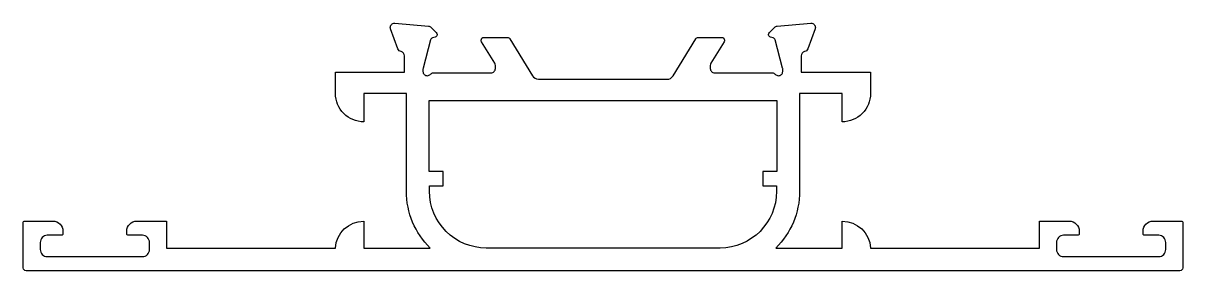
# Model space of a CAD drawing. Extents: x 601.1 to 682.8, y 445 to 462.4.
import ezdxf

# ---------------------------------------------------------------- set-up
doc = ezdxf.new("R2010")
doc.units = 0
doc.layers.get('0').update_dxf_attribs({"linetype": 'CONTINUOUS'})

msp = doc.modelspace()

# ---------------------------------------------------------------- linework, layer by layer
at = {"color": 0}
for points in [[(634.018, 458.945, 0.414214), (634.318, 459.245), (634.318, 459.466, 0.137852), (634.274, 459.623), (633.347, 461.141, -0.137852), (633.318, 461.245, -0.414214), (633.518, 461.445), (635.173, 461.445, -0.261413), (635.343, 461.35), (636.939, 458.735, 0.251145), (637.347, 458.496), (646.408, 458.496, 0.261413), (646.835, 458.735), (648.431, 461.35, -0.261413), (648.602, 461.446), (650.264, 461.446, -0.414214), (650.464, 461.246, -0.137852), (650.435, 461.142), (649.508, 459.623, 0.137852), (649.464, 459.467), (649.464, 459.246, 0.415222), (649.764, 458.946), (653.817, 458.946, -0.213422), (654.041, 458.846, 0.213422), (654.264, 458.746, 0.414214), (654.564, 459.046), (654.564, 459.206, 0.065543), (654.554, 459.284), (654.023, 461.266, 0.267949), (653.881, 461.407), (653.712, 461.453, -0.267949), (653.571, 461.594, -0.065543), (653.564, 461.646, -0.198912), (653.623, 461.787), (653.987, 462.151, -0.176327), (654.173, 462.238), (656.538, 462.445, -0.02182), (656.564, 462.446, -0.414214), (656.864, 462.146, -0.091642), (656.847, 462.045), (656.333, 460.632, -0.263725), (656.107, 460.44, 0.359508), (655.864, 460.146), (655.864, 458.996), (660.752, 458.996), (660.752, 457.496, -0.414214), (658.752, 455.496), (658.752, 457.496), (655.752, 457.496), (655.752, 450.599, -0.201566), (654.071, 446.599), (658.752, 446.599), (658.752, 448.499, -0.398748), (660.752, 446.599), (672.652, 446.599), (672.652, 448.499), (674.752, 448.499, -0.414214), (675.452, 447.799), (675.452, 447.599, -0.414214), (675.352, 447.499), (674.352, 447.499, 0.414214), (673.852, 446.999), (673.852, 446.499, 0.414214), (674.352, 445.999), (681.052, 445.999, 0.414214), (681.552, 446.499), (681.552, 446.999, 0.414214), (681.052, 447.499), (680.052, 447.499, -0.414214), (679.952, 447.599), (679.952, 447.799, -0.414214), (680.652, 448.499), (682.652, 448.499, -0.414214), (682.752, 448.399), (682.752, 445.199, -0.414214), (682.552, 444.999), (601.252, 444.999, -0.414214), (601.052, 445.199), (601.052, 448.399, -0.414214), (601.152, 448.499), (603.152, 448.499, -0.414214), (603.852, 447.799), (603.852, 447.599, -0.414214), (603.752, 447.499), (602.752, 447.499, 0.414214), (602.252, 446.999), (602.252, 446.499, 0.414214), (602.752, 445.999), (609.452, 445.999, 0.414214), (609.952, 446.499), (609.952, 446.999, 0.414214), (609.452, 447.499), (608.452, 447.499, -0.414214), (608.352, 447.599), (608.352, 447.799, -0.414214), (609.052, 448.499), (611.152, 448.499), (611.152, 446.599), (623.052, 446.599, -0.398751), (625.052, 448.499), (625.052, 446.599), (629.733, 446.599, -0.201566), (628.052, 450.599), (628.052, 457.496), (625.052, 457.496), (625.052, 455.496, -0.414214), (623.052, 457.496), (623.052, 458.996), (627.918, 458.996), (627.918, 460.146, 0.359508), (627.675, 460.44, -0.263725), (627.449, 460.632), (626.935, 462.045, -0.091642), (626.918, 462.146, -0.414214), (627.218, 462.446, -0.02182), (627.244, 462.445), (629.609, 462.238, -0.176327), (629.795, 462.151), (630.159, 461.787, -0.198912), (630.218, 461.646, -0.065543), (630.211, 461.594, -0.267949), (630.07, 461.453), (629.9, 461.407, 0.267949), (629.759, 461.266), (629.228, 459.284, 0.065543), (629.218, 459.206), (629.218, 459.046, 0.414214), (629.518, 458.746, 0.213422), (629.741, 458.846, -0.20045), (629.95, 458.945)], [(633.677, 446.599, -0.414214), (629.677, 450.599), (629.677, 450.996), (630.652, 450.996), (630.652, 451.996), (629.652, 451.996), (629.652, 456.996), (654.152, 456.996), (654.152, 451.996), (653.152, 451.996), (653.152, 450.996), (654.127, 450.996), (654.127, 450.599, -0.412353), (650.152, 446.599)]]:
    msp.add_lwpolyline(points, format="xyb", close=True, dxfattribs=at)

doc.saveas('drawing.dxf')
